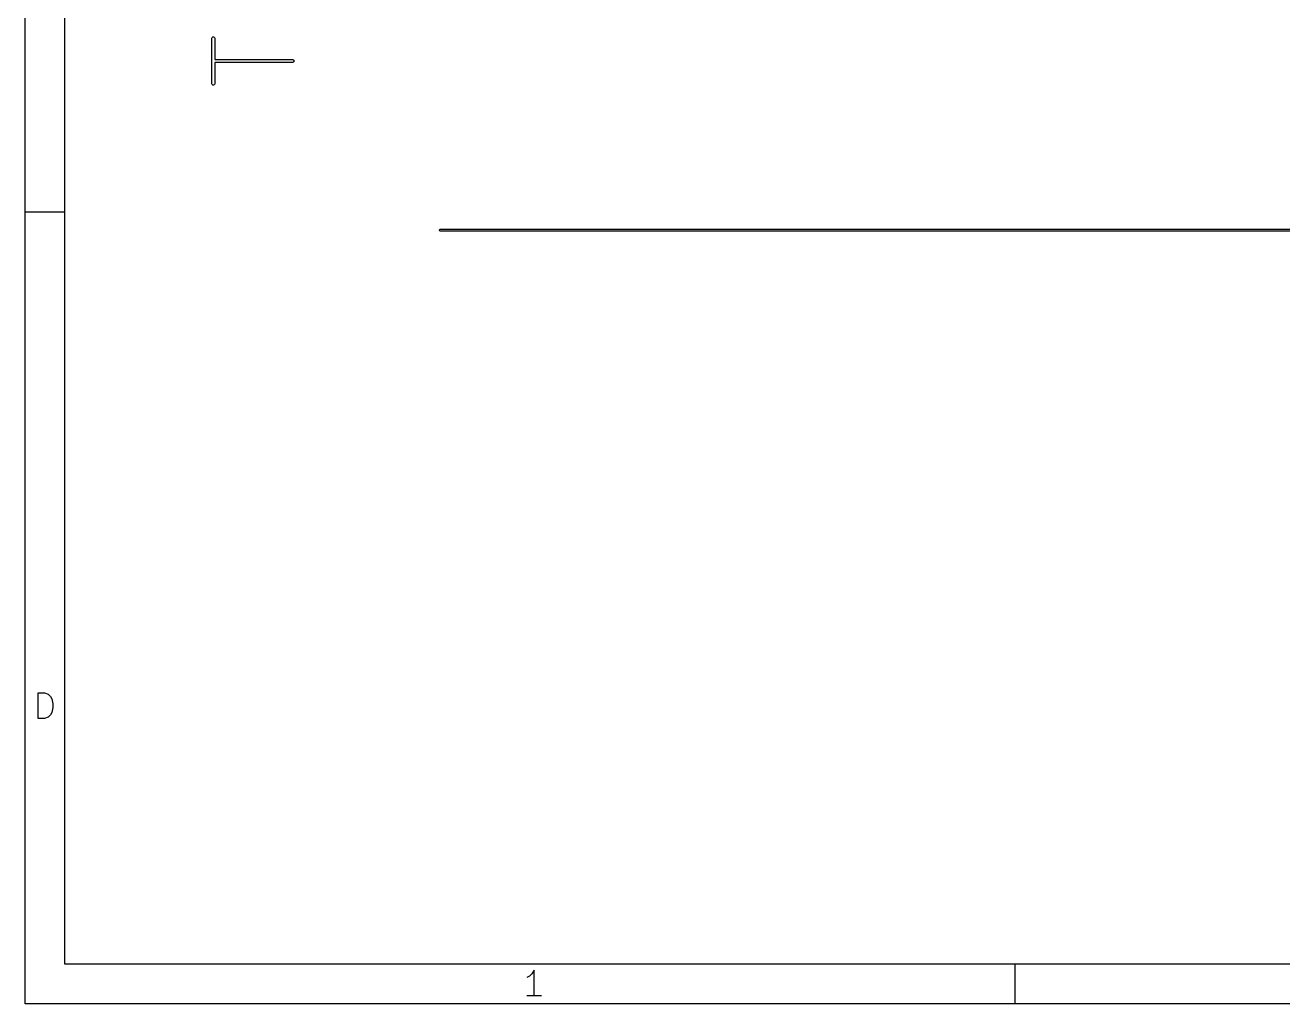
# Model space of a CAD drawing. Header units: inches. Extents: x 0.4 to 11.3, y -7.9 to -0.4.
# Drawn here: x 0.394 to 2.895, y -7.874 to -5.928 of the extents above; entities that cross this region are included whole.
import ezdxf

# ---------------------------------------------------------------- set-up
doc = ezdxf.new("R2010")
doc.units = ezdxf.units.IN
doc.header["$MEASUREMENT"] = 0
doc.layers.add('User.Drawings', color=9, linetype='CONTINUOUS', true_color=0xc2c2c2)

msp = doc.modelspace()

# ---------------------------------------------------------------- linework, layer by layer
at = {"layer": 'BLACK', "linetype": 'CONTINUOUS'}
for p, q in [((0.3937, -7.8743), (0.3937, -0.3937)), ((0.4724, -7.7956), (0.4724, -0.4724)), ((0.3937, -6.2992), (0.4724, -6.2992)), ((0.4197, -7.3068), (0.4197, -7.2557)), ((0.4197, -7.2557), (0.4319, -7.2557)), ((0.4319, -7.2557), (0.4392, -7.2581)), ((0.4392, -7.2581), (0.444, -7.263)), ((0.444, -7.263), (0.4465, -7.2678)), ((0.4465, -7.2678), (0.4489, -7.2776)), ((0.4489, -7.2776), (0.4489, -7.2849)), ((0.444, -7.2995), (0.4392, -7.3044)), ((0.4465, -7.2946), (0.444, -7.2995)), ((0.4489, -7.2849), (0.4465, -7.2946)), ((0.4319, -7.3068), (0.4197, -7.3068)), ((0.4392, -7.3044), (0.4319, -7.3068)), ((11.2206, -7.7956), (0.4724, -7.7956)), ((2.3622, -7.7956), (2.3622, -7.8743)), ((1.3965, -7.8193), (1.3916, -7.8217)), ((1.4013, -7.8144), (1.3965, -7.8193)), ((1.4062, -7.8071), (1.4013, -7.8144)), ((1.4062, -7.8583), (1.4062, -7.8071)), ((11.2993, -7.8743), (0.3937, -7.8743)), ((1.4208, -7.8583), (1.3916, -7.8583))]:
    msp.add_line(p, q, dxfattribs=at)
at = {"layer": 'User.Drawings', "linetype": 'CONTINUOUS'}
for p, q in [((0.7649, -5.9535), (0.7654, -5.9525)), ((0.7654, -5.9525), (0.7662, -5.9517)), ((0.7662, -5.9517), (0.7672, -5.9512)), ((0.7672, -5.9512), (0.7684, -5.9512)), ((0.7684, -5.9512), (0.7695, -5.9517)), ((0.7695, -5.9517), (0.7703, -5.9525)), ((0.7703, -5.9525), (0.7707, -5.9535)), ((0.7649, -5.9541), (0.7649, -5.9535)), ((0.7649, -6.0441), (0.7649, -5.9541)), ((0.7707, -5.9535), (0.7708, -5.9541)), ((0.7708, -5.9541), (0.7708, -5.9962)), ((0.7708, -5.9962), (0.9253, -5.9962)), ((0.9253, -6.0021), (0.7708, -6.0021)), ((0.7708, -6.0021), (0.7708, -6.0441)), ((0.9253, -5.9962), (0.9259, -5.9962)), ((0.9259, -6.002), (0.9253, -6.0021)), ((0.9259, -5.9962), (0.9269, -5.9967)), ((0.9269, -6.0016), (0.9259, -6.002)), ((0.9269, -5.9967), (0.9278, -5.9975)), ((0.9278, -6.0008), (0.9269, -6.0016)), ((0.9278, -5.9975), (0.9282, -5.9985)), ((0.9282, -5.9997), (0.9278, -6.0008)), ((0.9282, -5.9985), (0.9282, -5.9997)), ((0.7649, -6.0447), (0.7649, -6.0441)), ((0.7654, -6.0457), (0.7649, -6.0447)), ((0.7662, -6.0466), (0.7654, -6.0457)), ((0.7672, -6.047), (0.7662, -6.0466)), ((0.7684, -6.047), (0.7672, -6.047)), ((0.7695, -6.0466), (0.7684, -6.047)), ((0.7703, -6.0457), (0.7695, -6.0466)), ((0.7707, -6.0447), (0.7703, -6.0457)), ((0.7708, -6.0441), (0.7707, -6.0447)), ((1.2175, -6.3351), (1.2186, -6.334)), ((1.2175, -6.3366), (1.2175, -6.3351)), ((1.2186, -6.3377), (1.2175, -6.3366)), ((1.2186, -6.334), (1.2193, -6.3339)), ((1.2193, -6.3378), (1.2186, -6.3377)), ((1.2193, -6.3339), (11.1004, -6.3339)), ((11.1267, -6.3378), (1.2193, -6.3378))]:
    msp.add_line(p, q, dxfattribs=at)

doc.saveas('drawing.dxf')
